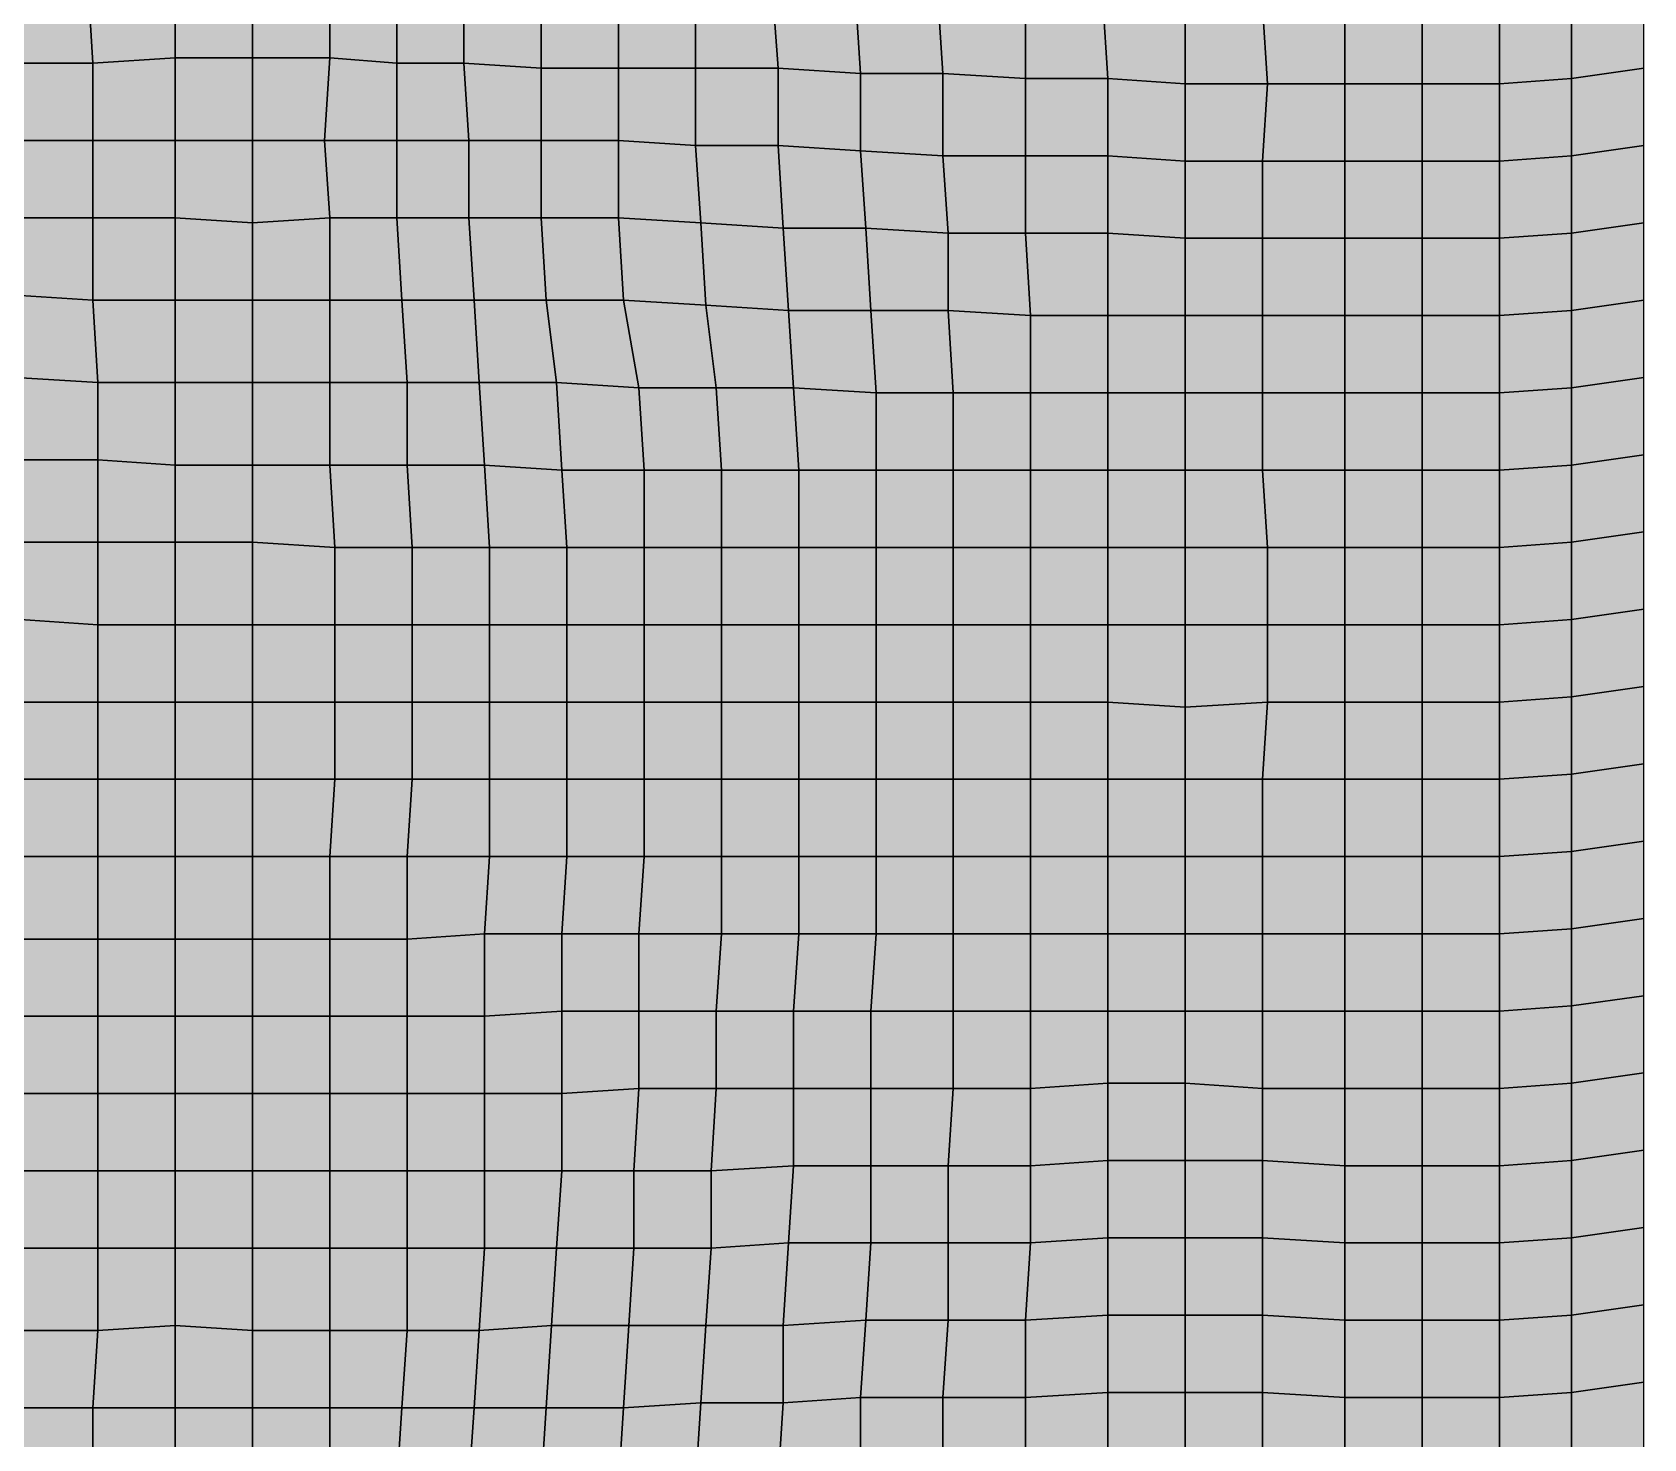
# Model space of a CAD drawing. Header units: metres. Extents: x -7480 to 79269, y -9100 to 45880.
# Drawn here: x 36305 to 42560, y 9900 to 15360 of the extents above; entities that cross this region are included whole.
import ezdxf

# ---------------------------------------------------------------- set-up
doc = ezdxf.new("R2010")
doc.units = ezdxf.units.M
doc.layers.add('COLOR_181', color=181, linetype='Continuous')

msp = doc.modelspace()

# ---------------------------------------------------------------- hatches: boundary and pattern name
at = {"layer": 'COLOR_181'}
for points in [[(36200, 15580), (36220, 15240), (36540, 15240), (36520, 15580)], [(36520, 15580), (36540, 15240), (36860, 15260), (36860, 15600)], [(36860, 15260), (37160, 15260), (37160, 15600), (36860, 15600)], [(37160, 15260), (37460, 15260), (37460, 15580), (37160, 15600)], [(37460, 15260), (37720, 15240), (37720, 15560), (37460, 15580)], [(37720, 15240), (37980, 15240), (37980, 15520), (37720, 15560)], [(37980, 15240), (38280, 15220), (38280, 15520), (37980, 15520)], [(38280, 15220), (38580, 15220), (38580, 15520), (38280, 15520)], [(38580, 15220), (38880, 15220), (38880, 15520), (38580, 15520)], [(38880, 15220), (39200, 15220), (39180, 15500), (38880, 15520)], [(42280, 15180), (42560, 15220), (42560, 15520), (42280, 15480)], [(39180, 15500), (39200, 15220), (39520, 15200), (39500, 15500)], [(39500, 15500), (39520, 15200), (39840, 15200), (39820, 15500)], [(39820, 15500), (39840, 15200), (40160, 15180), (40160, 15480)], [(40160, 15180), (40480, 15180), (40460, 15480), (40160, 15480)], [(40460, 15480), (40480, 15180), (40780, 15160), (40780, 15460)], [(40780, 15160), (41100, 15160), (41080, 15460), (40780, 15460)], [(41080, 15460), (41100, 15160), (41400, 15160), (41400, 15460)], [(41400, 15160), (41700, 15160), (41700, 15460), (41400, 15460)], [(41700, 15160), (42000, 15160), (42000, 15460), (41700, 15460)], [(42000, 15160), (42280, 15180), (42280, 15480), (42000, 15460)], [(36220, 14940), (36540, 14940), (36540, 15240), (36220, 15240)], [(36540, 14940), (36860, 14940), (36860, 15260), (36540, 15240)], [(36860, 14940), (37160, 14940), (37160, 15260), (36860, 15260)], [(37160, 14940), (37440, 14940), (37460, 15260), (37160, 15260)], [(37440, 14940), (37720, 14940), (37720, 15240), (37460, 15260)], [(37720, 14940), (38000, 14940), (37980, 15240), (37720, 15240)], [(37980, 15240), (38000, 14940), (38280, 14940), (38280, 15220)], [(38280, 14940), (38580, 14940), (38580, 15220), (38280, 15220)], [(38580, 14940), (38880, 14920), (38880, 15220), (38580, 15220)], [(38880, 14920), (39200, 14920), (39200, 15220), (38880, 15220)], [(39200, 14920), (39520, 14900), (39520, 15200), (39200, 15220)], [(39520, 14900), (39840, 14880), (39840, 15200), (39520, 15200)], [(39840, 14880), (40160, 14880), (40160, 15180), (39840, 15200)], [(42280, 14880), (42560, 14920), (42560, 15220), (42280, 15180)], [(40160, 14880), (40480, 14880), (40480, 15180), (40160, 15180)], [(40480, 14880), (40780, 14860), (40780, 15160), (40480, 15180)], [(40780, 14860), (41080, 14860), (41100, 15160), (40780, 15160)], [(41080, 14860), (41400, 14860), (41400, 15160), (41100, 15160)], [(41400, 14860), (41700, 14860), (41700, 15160), (41400, 15160)], [(41700, 14860), (42000, 14860), (42000, 15160), (41700, 15160)], [(42000, 14860), (42280, 14880), (42280, 15180), (42000, 15160)], [(36220, 14640), (36540, 14640), (36540, 14940), (36220, 14940)], [(36540, 14640), (36860, 14640), (36860, 14940), (36540, 14940)], [(36860, 14640), (37160, 14620), (37160, 14940), (36860, 14940)], [(37160, 14620), (37460, 14640), (37440, 14940), (37160, 14940)], [(37440, 14940), (37460, 14640), (37720, 14640), (37720, 14940)], [(37720, 14640), (38000, 14640), (38000, 14940), (37720, 14940)], [(38000, 14640), (38280, 14640), (38280, 14940), (38000, 14940)], [(38280, 14640), (38580, 14640), (38580, 14940), (38280, 14940)], [(38580, 14640), (38900, 14620), (38880, 14920), (38580, 14940)], [(38880, 14920), (38900, 14620), (39220, 14600), (39200, 14920)], [(39200, 14920), (39220, 14600), (39540, 14600), (39520, 14900)], [(39520, 14900), (39540, 14600), (39860, 14580), (39840, 14880)], [(42280, 14580), (42560, 14620), (42560, 14920), (42280, 14880)], [(39840, 14880), (39860, 14580), (40160, 14580), (40160, 14880)], [(40160, 14580), (40480, 14580), (40480, 14880), (40160, 14880)], [(40480, 14580), (40780, 14560), (40780, 14860), (40480, 14880)], [(40780, 14560), (41080, 14560), (41080, 14860), (40780, 14860)], [(41080, 14560), (41400, 14560), (41400, 14860), (41080, 14860)], [(41400, 14560), (41700, 14560), (41700, 14860), (41400, 14860)], [(41700, 14560), (42000, 14560), (42000, 14860), (41700, 14860)], [(42000, 14560), (42280, 14580), (42280, 14880), (42000, 14860)], [(36220, 14340), (36540, 14320), (36540, 14640), (36220, 14640)], [(36540, 14320), (36860, 14320), (36860, 14640), (36540, 14640)], [(36860, 14320), (37160, 14320), (37160, 14620), (36860, 14640)], [(37160, 14320), (37460, 14320), (37460, 14640), (37160, 14620)], [(37460, 14320), (37740, 14320), (37720, 14640), (37460, 14640)], [(37720, 14640), (37740, 14320), (38020, 14320), (38000, 14640)], [(38000, 14640), (38020, 14320), (38300, 14320), (38280, 14640)], [(38280, 14640), (38300, 14320), (38600, 14320), (38580, 14640)], [(38580, 14640), (38600, 14320), (38920, 14300), (38900, 14620)], [(38900, 14620), (38920, 14300), (39240, 14280), (39220, 14600)], [(39220, 14600), (39240, 14280), (39560, 14280), (39540, 14600)], [(39540, 14600), (39560, 14280), (39860, 14280), (39860, 14580)], [(39860, 14280), (40180, 14260), (40160, 14580), (39860, 14580)], [(40160, 14580), (40180, 14260), (40480, 14260), (40480, 14580)], [(40480, 14260), (40780, 14260), (40780, 14560), (40480, 14580)], [(42000, 14260), (42280, 14280), (42280, 14580), (42000, 14560)], [(42280, 14280), (42560, 14320), (42560, 14620), (42280, 14580)], [(40780, 14260), (41080, 14260), (41080, 14560), (40780, 14560)], [(41080, 14260), (41400, 14260), (41400, 14560), (41080, 14560)], [(41400, 14260), (41700, 14260), (41700, 14560), (41400, 14560)], [(41700, 14260), (42000, 14260), (42000, 14560), (41700, 14560)], [(36220, 14340), (36240, 14020), (36560, 14000), (36540, 14320)], [(36540, 14320), (36560, 14000), (36860, 14000), (36860, 14320)], [(36860, 14000), (37160, 14000), (37160, 14320), (36860, 14320)], [(37160, 14000), (37460, 14000), (37460, 14320), (37160, 14320)], [(37460, 14000), (37760, 14000), (37740, 14320), (37460, 14320)], [(37740, 14320), (37760, 14000), (38040, 14000), (38020, 14320)], [(38020, 14320), (38040, 14000), (38340, 14000), (38300, 14320)], [(38300, 14320), (38340, 14000), (38660, 13980), (38600, 14320)], [(38600, 14320), (38660, 13980), (38960, 13980), (38920, 14300)], [(38920, 14300), (38960, 13980), (39260, 13980), (39240, 14280)], [(39240, 14280), (39260, 13980), (39580, 13960), (39560, 14280)], [(39560, 14280), (39580, 13960), (39880, 13960), (39860, 14280)], [(39860, 14280), (39880, 13960), (40180, 13960), (40180, 14260)], [(42000, 13960), (42280, 13980), (42280, 14280), (42000, 14260)], [(42280, 13980), (42560, 14020), (42560, 14320), (42280, 14280)], [(40180, 13960), (40480, 13960), (40480, 14260), (40180, 14260)], [(40480, 13960), (40780, 13960), (40780, 14260), (40480, 14260)], [(40780, 13960), (41080, 13960), (41080, 14260), (40780, 14260)], [(41080, 13960), (41400, 13960), (41400, 14260), (41080, 14260)], [(41400, 13960), (41700, 13960), (41700, 14260), (41400, 14260)], [(41700, 13960), (42000, 13960), (42000, 14260), (41700, 14260)], [(36240, 13700), (36560, 13700), (36560, 14000), (36240, 14020)], [(42280, 13680), (42560, 13720), (42560, 14020), (42280, 13980)], [(36560, 13700), (36860, 13680), (36860, 14000), (36560, 14000)], [(36860, 13680), (37160, 13680), (37160, 14000), (36860, 14000)], [(37160, 13680), (37460, 13680), (37460, 14000), (37160, 14000)], [(37460, 13680), (37760, 13680), (37760, 14000), (37460, 14000)], [(37760, 13680), (38060, 13680), (38040, 14000), (37760, 14000)], [(38040, 14000), (38060, 13680), (38360, 13660), (38340, 14000)], [(38340, 14000), (38360, 13660), (38680, 13660), (38660, 13980)], [(38660, 13980), (38680, 13660), (38980, 13660), (38960, 13980)], [(38960, 13980), (38980, 13660), (39280, 13660), (39260, 13980)], [(39260, 13980), (39280, 13660), (39580, 13660), (39580, 13960)], [(39580, 13660), (39880, 13660), (39880, 13960), (39580, 13960)], [(39880, 13660), (40180, 13660), (40180, 13960), (39880, 13960)], [(40180, 13660), (40480, 13660), (40480, 13960), (40180, 13960)], [(40480, 13660), (40780, 13660), (40780, 13960), (40480, 13960)], [(40780, 13660), (41080, 13660), (41080, 13960), (40780, 13960)], [(41080, 13660), (41400, 13660), (41400, 13960), (41080, 13960)], [(41400, 13660), (41700, 13660), (41700, 13960), (41400, 13960)], [(41700, 13660), (42000, 13660), (42000, 13960), (41700, 13960)], [(42000, 13660), (42280, 13680), (42280, 13980), (42000, 13960)], [(36240, 13700), (36260, 13380), (36560, 13380), (36560, 13700)], [(36560, 13380), (36860, 13380), (36860, 13680), (36560, 13700)], [(42280, 13380), (42560, 13420), (42560, 13720), (42280, 13680)], [(36860, 13380), (37160, 13380), (37160, 13680), (36860, 13680)], [(37160, 13380), (37480, 13360), (37460, 13680), (37160, 13680)], [(37460, 13680), (37480, 13360), (37780, 13360), (37760, 13680)], [(37760, 13680), (37780, 13360), (38080, 13360), (38060, 13680)], [(38060, 13680), (38080, 13360), (38380, 13360), (38360, 13660)], [(38360, 13660), (38380, 13360), (38680, 13360), (38680, 13660)], [(38680, 13360), (38980, 13360), (38980, 13660), (38680, 13660)], [(38980, 13360), (39280, 13360), (39280, 13660), (38980, 13660)], [(39280, 13360), (39580, 13360), (39580, 13660), (39280, 13660)], [(39580, 13360), (39880, 13360), (39880, 13660), (39580, 13660)], [(39880, 13360), (40180, 13360), (40180, 13660), (39880, 13660)], [(40180, 13360), (40480, 13360), (40480, 13660), (40180, 13660)], [(40480, 13360), (40780, 13360), (40780, 13660), (40480, 13660)], [(40780, 13360), (41100, 13360), (41080, 13660), (40780, 13660)], [(41080, 13660), (41100, 13360), (41400, 13360), (41400, 13660)], [(41400, 13360), (41700, 13360), (41700, 13660), (41400, 13660)], [(41700, 13360), (42000, 13360), (42000, 13660), (41700, 13660)], [(42000, 13360), (42280, 13380), (42280, 13680), (42000, 13660)], [(42280, 13080), (42560, 13120), (42560, 13420), (42280, 13380)], [(36260, 13080), (36560, 13060), (36560, 13380), (36260, 13380)], [(36560, 13060), (36860, 13060), (36860, 13380), (36560, 13380)], [(36860, 13060), (37160, 13060), (37160, 13380), (36860, 13380)], [(37160, 13060), (37480, 13060), (37480, 13360), (37160, 13380)], [(37480, 13060), (37780, 13060), (37780, 13360), (37480, 13360)], [(37780, 13060), (38080, 13060), (38080, 13360), (37780, 13360)], [(38080, 13060), (38380, 13060), (38380, 13360), (38080, 13360)], [(38380, 13060), (38680, 13060), (38680, 13360), (38380, 13360)], [(38680, 13060), (38980, 13060), (38980, 13360), (38680, 13360)], [(38980, 13060), (39280, 13060), (39280, 13360), (38980, 13360)], [(39280, 13060), (39580, 13060), (39580, 13360), (39280, 13360)], [(39580, 13060), (39880, 13060), (39880, 13360), (39580, 13360)], [(39880, 13060), (40180, 13060), (40180, 13360), (39880, 13360)], [(40180, 13060), (40480, 13060), (40480, 13360), (40180, 13360)], [(40480, 13060), (40780, 13060), (40780, 13360), (40480, 13360)], [(40780, 13060), (41100, 13060), (41100, 13360), (40780, 13360)], [(41100, 13060), (41400, 13060), (41400, 13360), (41100, 13360)], [(41400, 13060), (41700, 13060), (41700, 13360), (41400, 13360)], [(41700, 13060), (42000, 13060), (42000, 13360), (41700, 13360)], [(42000, 13060), (42280, 13080), (42280, 13380), (42000, 13360)], [(36260, 12760), (36560, 12760), (36560, 13060), (36260, 13080)], [(42000, 12760), (42280, 12780), (42280, 13080), (42000, 13060)], [(42280, 12780), (42560, 12820), (42560, 13120), (42280, 13080)], [(36560, 12760), (36860, 12760), (36860, 13060), (36560, 13060)], [(36860, 12760), (37160, 12760), (37160, 13060), (36860, 13060)], [(37160, 12760), (37480, 12760), (37480, 13060), (37160, 13060)], [(37480, 12760), (37780, 12760), (37780, 13060), (37480, 13060)], [(37780, 12760), (38080, 12760), (38080, 13060), (37780, 13060)], [(38080, 12760), (38380, 12760), (38380, 13060), (38080, 13060)], [(38380, 12760), (38680, 12760), (38680, 13060), (38380, 13060)], [(38680, 12760), (38980, 12760), (38980, 13060), (38680, 13060)], [(38980, 12760), (39280, 12760), (39280, 13060), (38980, 13060)], [(39280, 12760), (39580, 12760), (39580, 13060), (39280, 13060)], [(39580, 12760), (39880, 12760), (39880, 13060), (39580, 13060)], [(39880, 12760), (40180, 12760), (40180, 13060), (39880, 13060)], [(40180, 12760), (40480, 12760), (40480, 13060), (40180, 13060)], [(40480, 12760), (40780, 12740), (40780, 13060), (40480, 13060)], [(40780, 12740), (41100, 12760), (41100, 13060), (40780, 13060)], [(41100, 12760), (41400, 12760), (41400, 13060), (41100, 13060)], [(41400, 12760), (41700, 12760), (41700, 13060), (41400, 13060)], [(41700, 12760), (42000, 12760), (42000, 13060), (41700, 13060)], [(42000, 12460), (42280, 12480), (42280, 12780), (42000, 12760)], [(42280, 12480), (42560, 12520), (42560, 12820), (42280, 12780)], [(36260, 12460), (36560, 12460), (36560, 12760), (36260, 12760)], [(36560, 12460), (36860, 12460), (36860, 12760), (36560, 12760)], [(36860, 12460), (37160, 12460), (37160, 12760), (36860, 12760)], [(37160, 12460), (37480, 12460), (37480, 12760), (37160, 12760)], [(37480, 12460), (37780, 12460), (37780, 12760), (37480, 12760)], [(37780, 12460), (38080, 12460), (38080, 12760), (37780, 12760)], [(38080, 12460), (38380, 12460), (38380, 12760), (38080, 12760)], [(38380, 12460), (38680, 12460), (38680, 12760), (38380, 12760)], [(38680, 12460), (38980, 12460), (38980, 12760), (38680, 12760)], [(38980, 12460), (39280, 12460), (39280, 12760), (38980, 12760)], [(39280, 12460), (39580, 12460), (39580, 12760), (39280, 12760)], [(39580, 12460), (39880, 12460), (39880, 12760), (39580, 12760)], [(39880, 12460), (40180, 12460), (40180, 12760), (39880, 12760)], [(40180, 12460), (40480, 12460), (40480, 12760), (40180, 12760)], [(40480, 12460), (40780, 12460), (40780, 12740), (40480, 12760)], [(40780, 12460), (41080, 12460), (41100, 12760), (40780, 12740)], [(41080, 12460), (41400, 12460), (41400, 12760), (41100, 12760)], [(41400, 12460), (41700, 12460), (41700, 12760), (41400, 12760)], [(41700, 12460), (42000, 12460), (42000, 12760), (41700, 12760)], [(42280, 12180), (42560, 12220), (42560, 12520), (42280, 12480)], [(36260, 12160), (36560, 12160), (36560, 12460), (36260, 12460)], [(36560, 12160), (36860, 12160), (36860, 12460), (36560, 12460)], [(36860, 12160), (37160, 12160), (37160, 12460), (36860, 12460)], [(37160, 12160), (37460, 12160), (37480, 12460), (37160, 12460)], [(37460, 12160), (37760, 12160), (37780, 12460), (37480, 12460)], [(37760, 12160), (38080, 12160), (38080, 12460), (37780, 12460)], [(38080, 12160), (38380, 12160), (38380, 12460), (38080, 12460)], [(38380, 12160), (38680, 12160), (38680, 12460), (38380, 12460)], [(38680, 12160), (38980, 12160), (38980, 12460), (38680, 12460)], [(38980, 12160), (39280, 12160), (39280, 12460), (38980, 12460)], [(39280, 12160), (39580, 12160), (39580, 12460), (39280, 12460)], [(39580, 12160), (39880, 12160), (39880, 12460), (39580, 12460)], [(39880, 12160), (40180, 12160), (40180, 12460), (39880, 12460)], [(40180, 12160), (40480, 12160), (40480, 12460), (40180, 12460)], [(40480, 12160), (40780, 12160), (40780, 12460), (40480, 12460)], [(40780, 12160), (41080, 12160), (41080, 12460), (40780, 12460)], [(41080, 12160), (41400, 12160), (41400, 12460), (41080, 12460)], [(41400, 12160), (41700, 12160), (41700, 12460), (41400, 12460)], [(41700, 12160), (42000, 12160), (42000, 12460), (41700, 12460)], [(42000, 12160), (42280, 12180), (42280, 12480), (42000, 12460)], [(42280, 11880), (42560, 11920), (42560, 12220), (42280, 12180)], [(36260, 11840), (36560, 11840), (36560, 12160), (36260, 12160)], [(36560, 11840), (36860, 11840), (36860, 12160), (36560, 12160)], [(36860, 11840), (37160, 11840), (37160, 12160), (36860, 12160)], [(37160, 11840), (37460, 11840), (37460, 12160), (37160, 12160)], [(37460, 11840), (37760, 11840), (37760, 12160), (37460, 12160)], [(37760, 11840), (38060, 11860), (38080, 12160), (37760, 12160)], [(38060, 11860), (38360, 11860), (38380, 12160), (38080, 12160)], [(38360, 11860), (38660, 11860), (38680, 12160), (38380, 12160)], [(38660, 11860), (38980, 11860), (38980, 12160), (38680, 12160)], [(38980, 11860), (39280, 11860), (39280, 12160), (38980, 12160)], [(39280, 11860), (39580, 11860), (39580, 12160), (39280, 12160)], [(39580, 11860), (39880, 11860), (39880, 12160), (39580, 12160)], [(39880, 11860), (40180, 11860), (40180, 12160), (39880, 12160)], [(40180, 11860), (40480, 11860), (40480, 12160), (40180, 12160)], [(40480, 11860), (40780, 11860), (40780, 12160), (40480, 12160)], [(40780, 11860), (41080, 11860), (41080, 12160), (40780, 12160)], [(41080, 11860), (41400, 11860), (41400, 12160), (41080, 12160)], [(41400, 11860), (41700, 11860), (41700, 12160), (41400, 12160)], [(41700, 11860), (42000, 11860), (42000, 12160), (41700, 12160)], [(42000, 11860), (42280, 11880), (42280, 12180), (42000, 12160)], [(42280, 11580), (42560, 11620), (42560, 11920), (42280, 11880)], [(36260, 11540), (36560, 11540), (36560, 11840), (36260, 11840)], [(36560, 11540), (36860, 11540), (36860, 11840), (36560, 11840)], [(36860, 11540), (37160, 11540), (37160, 11840), (36860, 11840)], [(37160, 11540), (37460, 11540), (37460, 11840), (37160, 11840)], [(37460, 11540), (37760, 11540), (37760, 11840), (37460, 11840)], [(37760, 11540), (38060, 11540), (38060, 11860), (37760, 11840)], [(38060, 11540), (38360, 11560), (38360, 11860), (38060, 11860)], [(38360, 11560), (38660, 11560), (38660, 11860), (38360, 11860)], [(38660, 11560), (38960, 11560), (38980, 11860), (38660, 11860)], [(38960, 11560), (39260, 11560), (39280, 11860), (38980, 11860)], [(39260, 11560), (39560, 11560), (39580, 11860), (39280, 11860)], [(39560, 11560), (39880, 11560), (39880, 11860), (39580, 11860)], [(39880, 11560), (40180, 11560), (40180, 11860), (39880, 11860)], [(40180, 11560), (40480, 11560), (40480, 11860), (40180, 11860)], [(40480, 11560), (40780, 11560), (40780, 11860), (40480, 11860)], [(40780, 11560), (41080, 11560), (41080, 11860), (40780, 11860)], [(41080, 11560), (41400, 11560), (41400, 11860), (41080, 11860)], [(41400, 11560), (41700, 11560), (41700, 11860), (41400, 11860)], [(41700, 11560), (42000, 11560), (42000, 11860), (41700, 11860)], [(42000, 11560), (42280, 11580), (42280, 11880), (42000, 11860)], [(42000, 11260), (42280, 11280), (42280, 11580), (42000, 11560)], [(42280, 11280), (42560, 11320), (42560, 11620), (42280, 11580)], [(36260, 11240), (36560, 11240), (36560, 11540), (36260, 11540)], [(36560, 11240), (36860, 11240), (36860, 11540), (36560, 11540)], [(36860, 11240), (37160, 11240), (37160, 11540), (36860, 11540)], [(37160, 11240), (37460, 11240), (37460, 11540), (37160, 11540)], [(37460, 11240), (37760, 11240), (37760, 11540), (37460, 11540)], [(37760, 11240), (38060, 11240), (38060, 11540), (37760, 11540)], [(38060, 11240), (38360, 11240), (38360, 11560), (38060, 11540)], [(38360, 11240), (38660, 11260), (38660, 11560), (38360, 11560)], [(38660, 11260), (38960, 11260), (38960, 11560), (38660, 11560)], [(38960, 11260), (39260, 11260), (39260, 11560), (38960, 11560)], [(39260, 11260), (39560, 11260), (39560, 11560), (39260, 11560)], [(39560, 11260), (39880, 11260), (39880, 11560), (39560, 11560)], [(39880, 11260), (40180, 11260), (40180, 11560), (39880, 11560)], [(40180, 11260), (40480, 11280), (40480, 11560), (40180, 11560)], [(40480, 11280), (40780, 11280), (40780, 11560), (40480, 11560)], [(40780, 11280), (41080, 11260), (41080, 11560), (40780, 11560)], [(41080, 11260), (41400, 11260), (41400, 11560), (41080, 11560)], [(41400, 11260), (41700, 11260), (41700, 11560), (41400, 11560)], [(41700, 11260), (42000, 11260), (42000, 11560), (41700, 11560)], [(38360, 10940), (38640, 10940), (38660, 11260), (38360, 11240)], [(38640, 10940), (38940, 10940), (38960, 11260), (38660, 11260)], [(38940, 10940), (39260, 10960), (39260, 11260), (38960, 11260)], [(39260, 10960), (39560, 10960), (39560, 11260), (39260, 11260)], [(39560, 10960), (39860, 10960), (39880, 11260), (39560, 11260)], [(39860, 10960), (40180, 10960), (40180, 11260), (39880, 11260)], [(40180, 10960), (40480, 10980), (40480, 11280), (40180, 11260)], [(40480, 10980), (40780, 10980), (40780, 11280), (40480, 11280)], [(40780, 10980), (41080, 10980), (41080, 11260), (40780, 11280)], [(41080, 10980), (41400, 10960), (41400, 11260), (41080, 11260)], [(41400, 10960), (41700, 10960), (41700, 11260), (41400, 11260)], [(41700, 10960), (42000, 10960), (42000, 11260), (41700, 11260)], [(42000, 10960), (42280, 10980), (42280, 11280), (42000, 11260)], [(42280, 10980), (42560, 11020), (42560, 11320), (42280, 11280)], [(36260, 10940), (36560, 10940), (36560, 11240), (36260, 11240)], [(36560, 10940), (36860, 10940), (36860, 11240), (36560, 11240)], [(36860, 10940), (37160, 10940), (37160, 11240), (36860, 11240)], [(37160, 10940), (37460, 10940), (37460, 11240), (37160, 11240)], [(37460, 10940), (37760, 10940), (37760, 11240), (37460, 11240)], [(37760, 10940), (38060, 10940), (38060, 11240), (37760, 11240)], [(38060, 10940), (38360, 10940), (38360, 11240), (38060, 11240)], [(42280, 10680), (42560, 10720), (42560, 11020), (42280, 10980)], [(38940, 10640), (39240, 10660), (39260, 10960), (38940, 10940)], [(39240, 10660), (39560, 10660), (39560, 10960), (39260, 10960)], [(39560, 10660), (39860, 10660), (39860, 10960), (39560, 10960)], [(39860, 10660), (40180, 10660), (40180, 10960), (39860, 10960)], [(40180, 10660), (40480, 10680), (40480, 10980), (40180, 10960)], [(40480, 10680), (40780, 10680), (40780, 10980), (40480, 10980)], [(40780, 10680), (41080, 10680), (41080, 10980), (40780, 10980)], [(41080, 10680), (41400, 10660), (41400, 10960), (41080, 10980)], [(41400, 10660), (41700, 10660), (41700, 10960), (41400, 10960)], [(41700, 10660), (42000, 10660), (42000, 10960), (41700, 10960)], [(42000, 10660), (42280, 10680), (42280, 10980), (42000, 10960)], [(36260, 10640), (36560, 10640), (36560, 10940), (36260, 10940)], [(36560, 10640), (36860, 10640), (36860, 10940), (36560, 10940)], [(36860, 10640), (37160, 10640), (37160, 10940), (36860, 10940)], [(37160, 10640), (37460, 10640), (37460, 10940), (37160, 10940)], [(37460, 10640), (37760, 10640), (37760, 10940), (37460, 10940)], [(37760, 10640), (38060, 10640), (38060, 10940), (37760, 10940)], [(38060, 10640), (38340, 10640), (38360, 10940), (38060, 10940)], [(38340, 10640), (38640, 10640), (38640, 10940), (38360, 10940)], [(38640, 10640), (38940, 10640), (38940, 10940), (38640, 10940)], [(42280, 10380), (42560, 10420), (42560, 10720), (42280, 10680)], [(36240, 10320), (36560, 10320), (36560, 10640), (36260, 10640)], [(36560, 10320), (36860, 10340), (36860, 10640), (36560, 10640)], [(36860, 10340), (37160, 10320), (37160, 10640), (36860, 10640)], [(37160, 10320), (37460, 10320), (37460, 10640), (37160, 10640)], [(37460, 10320), (37760, 10320), (37760, 10640), (37460, 10640)], [(37760, 10320), (38040, 10320), (38060, 10640), (37760, 10640)], [(38040, 10320), (38320, 10340), (38340, 10640), (38060, 10640)], [(38320, 10340), (38620, 10340), (38640, 10640), (38340, 10640)], [(38620, 10340), (38920, 10340), (38940, 10640), (38640, 10640)], [(38920, 10340), (39220, 10340), (39240, 10660), (38940, 10640)], [(39220, 10340), (39540, 10360), (39560, 10660), (39240, 10660)], [(39540, 10360), (39860, 10360), (39860, 10660), (39560, 10660)], [(39860, 10360), (40160, 10360), (40180, 10660), (39860, 10660)], [(40160, 10360), (40480, 10380), (40480, 10680), (40180, 10660)], [(40480, 10380), (40780, 10380), (40780, 10680), (40480, 10680)], [(40780, 10380), (41080, 10380), (41080, 10680), (40780, 10680)], [(41080, 10380), (41400, 10360), (41400, 10660), (41080, 10680)], [(41400, 10360), (41700, 10360), (41700, 10660), (41400, 10660)], [(41700, 10360), (42000, 10360), (42000, 10660), (41700, 10660)], [(42000, 10360), (42280, 10380), (42280, 10680), (42000, 10660)], [(42280, 10080), (42560, 10120), (42560, 10420), (42280, 10380)], [(36540, 10020), (36860, 10020), (36860, 10340), (36560, 10320)], [(36860, 10020), (37160, 10020), (37160, 10320), (36860, 10340)], [(38020, 10020), (38300, 10020), (38320, 10340), (38040, 10320)], [(38300, 10020), (38600, 10020), (38620, 10340), (38320, 10340)], [(38600, 10020), (38900, 10040), (38920, 10340), (38620, 10340)], [(38900, 10040), (39220, 10040), (39220, 10340), (38920, 10340)], [(39220, 10040), (39520, 10060), (39540, 10360), (39220, 10340)], [(39520, 10060), (39840, 10060), (39860, 10360), (39540, 10360)], [(39840, 10060), (40160, 10060), (40160, 10360), (39860, 10360)], [(40160, 10060), (40480, 10080), (40480, 10380), (40160, 10360)], [(40480, 10080), (40780, 10080), (40780, 10380), (40480, 10380)], [(40780, 10080), (41080, 10080), (41080, 10380), (40780, 10380)], [(41080, 10080), (41400, 10060), (41400, 10360), (41080, 10380)], [(41400, 10060), (41700, 10060), (41700, 10360), (41400, 10360)], [(41700, 10060), (42000, 10060), (42000, 10360), (41700, 10360)], [(42000, 10060), (42280, 10080), (42280, 10380), (42000, 10360)], [(36220, 10020), (36540, 10020), (36560, 10320), (36240, 10320)], [(37160, 10020), (37460, 10020), (37460, 10320), (37160, 10320)], [(37460, 10020), (37740, 10020), (37760, 10320), (37460, 10320)], [(37740, 10020), (38020, 10020), (38040, 10320), (37760, 10320)], [(40160, 9760), (40480, 9780), (40480, 10080), (40160, 10060)], [(40480, 9780), (40780, 9780), (40780, 10080), (40480, 10080)], [(40780, 9780), (41080, 9780), (41080, 10080), (40780, 10080)], [(41080, 9780), (41400, 9760), (41400, 10060), (41080, 10080)], [(42000, 9760), (42280, 9780), (42280, 10080), (42000, 10060)], [(42280, 9780), (42560, 9820), (42560, 10120), (42280, 10080)], [(36220, 9720), (36540, 9720), (36540, 10020), (36220, 10020)], [(36540, 9720), (36860, 9720), (36860, 10020), (36540, 10020)], [(36860, 9720), (37160, 9720), (37160, 10020), (36860, 10020)], [(37160, 9720), (37460, 9720), (37460, 10020), (37160, 10020)], [(37460, 9720), (37720, 9720), (37740, 10020), (37460, 10020)], [(37720, 9720), (38000, 9720), (38020, 10020), (37740, 10020)], [(38000, 9720), (38280, 9720), (38300, 10020), (38020, 10020)], [(38280, 9720), (38580, 9720), (38600, 10020), (38300, 10020)], [(38580, 9720), (38880, 9720), (38900, 10040), (38600, 10020)], [(38880, 9720), (39200, 9740), (39220, 10040), (38900, 10040)], [(39200, 9740), (39520, 9740), (39520, 10060), (39220, 10040)], [(39520, 9740), (39840, 9760), (39840, 10060), (39520, 10060)], [(39840, 9760), (40160, 9760), (40160, 10060), (39840, 10060)], [(41400, 9760), (41700, 9760), (41700, 10060), (41400, 10060)], [(41700, 9760), (42000, 9760), (42000, 10060), (41700, 10060)]]:
    msp.add_hatch(color=256, dxfattribs=at).paths.add_polyline_path(points)

# ---------------------------------------------------------------- linework, layer by layer
for points in [[(36200, 15580), (36220, 15240), (36540, 15240), (36520, 15580)], [(36520, 15580), (36540, 15240), (36860, 15260), (36860, 15600)], [(36860, 15260), (37160, 15260), (37160, 15600), (36860, 15600)], [(37160, 15260), (37460, 15260), (37460, 15580), (37160, 15600)], [(37460, 15260), (37720, 15240), (37720, 15560), (37460, 15580)], [(37720, 15240), (37980, 15240), (37980, 15520), (37720, 15560)], [(37980, 15240), (38280, 15220), (38280, 15520), (37980, 15520)], [(38280, 15220), (38580, 15220), (38580, 15520), (38280, 15520)], [(38580, 15220), (38880, 15220), (38880, 15520), (38580, 15520)], [(38880, 15220), (39200, 15220), (39180, 15500), (38880, 15520)], [(42280, 15180), (42560, 15220), (42560, 15520), (42280, 15480)], [(39180, 15500), (39200, 15220), (39520, 15200), (39500, 15500)], [(39500, 15500), (39520, 15200), (39840, 15200), (39820, 15500)], [(39820, 15500), (39840, 15200), (40160, 15180), (40160, 15480)], [(40160, 15180), (40480, 15180), (40460, 15480), (40160, 15480)], [(40460, 15480), (40480, 15180), (40780, 15160), (40780, 15460)], [(40780, 15160), (41100, 15160), (41080, 15460), (40780, 15460)], [(41080, 15460), (41100, 15160), (41400, 15160), (41400, 15460)], [(41400, 15160), (41700, 15160), (41700, 15460), (41400, 15460)], [(41700, 15160), (42000, 15160), (42000, 15460), (41700, 15460)], [(42000, 15160), (42280, 15180), (42280, 15480), (42000, 15460)], [(36220, 14940), (36540, 14940), (36540, 15240), (36220, 15240)], [(36540, 14940), (36860, 14940), (36860, 15260), (36540, 15240)], [(36860, 14940), (37160, 14940), (37160, 15260), (36860, 15260)], [(37160, 14940), (37440, 14940), (37460, 15260), (37160, 15260)], [(37440, 14940), (37720, 14940), (37720, 15240), (37460, 15260)], [(37720, 14940), (38000, 14940), (37980, 15240), (37720, 15240)], [(37980, 15240), (38000, 14940), (38280, 14940), (38280, 15220)], [(38280, 14940), (38580, 14940), (38580, 15220), (38280, 15220)], [(38580, 14940), (38880, 14920), (38880, 15220), (38580, 15220)], [(38880, 14920), (39200, 14920), (39200, 15220), (38880, 15220)], [(39200, 14920), (39520, 14900), (39520, 15200), (39200, 15220)], [(39520, 14900), (39840, 14880), (39840, 15200), (39520, 15200)], [(39840, 14880), (40160, 14880), (40160, 15180), (39840, 15200)], [(42280, 14880), (42560, 14920), (42560, 15220), (42280, 15180)], [(40160, 14880), (40480, 14880), (40480, 15180), (40160, 15180)], [(40480, 14880), (40780, 14860), (40780, 15160), (40480, 15180)], [(40780, 14860), (41080, 14860), (41100, 15160), (40780, 15160)], [(41080, 14860), (41400, 14860), (41400, 15160), (41100, 15160)], [(41400, 14860), (41700, 14860), (41700, 15160), (41400, 15160)], [(41700, 14860), (42000, 14860), (42000, 15160), (41700, 15160)], [(42000, 14860), (42280, 14880), (42280, 15180), (42000, 15160)], [(36220, 14640), (36540, 14640), (36540, 14940), (36220, 14940)], [(36540, 14640), (36860, 14640), (36860, 14940), (36540, 14940)], [(36860, 14640), (37160, 14620), (37160, 14940), (36860, 14940)], [(37160, 14620), (37460, 14640), (37440, 14940), (37160, 14940)], [(37440, 14940), (37460, 14640), (37720, 14640), (37720, 14940)], [(37720, 14640), (38000, 14640), (38000, 14940), (37720, 14940)], [(38000, 14640), (38280, 14640), (38280, 14940), (38000, 14940)], [(38280, 14640), (38580, 14640), (38580, 14940), (38280, 14940)], [(38580, 14640), (38900, 14620), (38880, 14920), (38580, 14940)], [(38880, 14920), (38900, 14620), (39220, 14600), (39200, 14920)], [(39200, 14920), (39220, 14600), (39540, 14600), (39520, 14900)], [(39520, 14900), (39540, 14600), (39860, 14580), (39840, 14880)], [(42280, 14580), (42560, 14620), (42560, 14920), (42280, 14880)], [(39840, 14880), (39860, 14580), (40160, 14580), (40160, 14880)], [(40160, 14580), (40480, 14580), (40480, 14880), (40160, 14880)], [(40480, 14580), (40780, 14560), (40780, 14860), (40480, 14880)], [(40780, 14560), (41080, 14560), (41080, 14860), (40780, 14860)], [(41080, 14560), (41400, 14560), (41400, 14860), (41080, 14860)], [(41400, 14560), (41700, 14560), (41700, 14860), (41400, 14860)], [(41700, 14560), (42000, 14560), (42000, 14860), (41700, 14860)], [(42000, 14560), (42280, 14580), (42280, 14880), (42000, 14860)], [(36220, 14340), (36540, 14320), (36540, 14640), (36220, 14640)], [(36540, 14320), (36860, 14320), (36860, 14640), (36540, 14640)], [(36860, 14320), (37160, 14320), (37160, 14620), (36860, 14640)], [(37160, 14320), (37460, 14320), (37460, 14640), (37160, 14620)], [(37460, 14320), (37740, 14320), (37720, 14640), (37460, 14640)], [(37720, 14640), (37740, 14320), (38020, 14320), (38000, 14640)], [(38000, 14640), (38020, 14320), (38300, 14320), (38280, 14640)], [(38280, 14640), (38300, 14320), (38600, 14320), (38580, 14640)], [(38580, 14640), (38600, 14320), (38920, 14300), (38900, 14620)], [(38900, 14620), (38920, 14300), (39240, 14280), (39220, 14600)], [(39220, 14600), (39240, 14280), (39560, 14280), (39540, 14600)], [(39540, 14600), (39560, 14280), (39860, 14280), (39860, 14580)], [(39860, 14280), (40180, 14260), (40160, 14580), (39860, 14580)], [(40160, 14580), (40180, 14260), (40480, 14260), (40480, 14580)], [(40480, 14260), (40780, 14260), (40780, 14560), (40480, 14580)], [(42000, 14260), (42280, 14280), (42280, 14580), (42000, 14560)], [(42280, 14280), (42560, 14320), (42560, 14620), (42280, 14580)], [(40780, 14260), (41080, 14260), (41080, 14560), (40780, 14560)], [(41080, 14260), (41400, 14260), (41400, 14560), (41080, 14560)], [(41400, 14260), (41700, 14260), (41700, 14560), (41400, 14560)], [(41700, 14260), (42000, 14260), (42000, 14560), (41700, 14560)], [(36220, 14340), (36240, 14020), (36560, 14000), (36540, 14320)], [(36540, 14320), (36560, 14000), (36860, 14000), (36860, 14320)], [(36860, 14000), (37160, 14000), (37160, 14320), (36860, 14320)], [(37160, 14000), (37460, 14000), (37460, 14320), (37160, 14320)], [(37460, 14000), (37760, 14000), (37740, 14320), (37460, 14320)], [(37740, 14320), (37760, 14000), (38040, 14000), (38020, 14320)], [(38020, 14320), (38040, 14000), (38340, 14000), (38300, 14320)], [(38300, 14320), (38340, 14000), (38660, 13980), (38600, 14320)], [(38600, 14320), (38660, 13980), (38960, 13980), (38920, 14300)], [(38920, 14300), (38960, 13980), (39260, 13980), (39240, 14280)], [(39240, 14280), (39260, 13980), (39580, 13960), (39560, 14280)], [(39560, 14280), (39580, 13960), (39880, 13960), (39860, 14280)], [(39860, 14280), (39880, 13960), (40180, 13960), (40180, 14260)], [(42000, 13960), (42280, 13980), (42280, 14280), (42000, 14260)], [(42280, 13980), (42560, 14020), (42560, 14320), (42280, 14280)], [(40180, 13960), (40480, 13960), (40480, 14260), (40180, 14260)], [(40480, 13960), (40780, 13960), (40780, 14260), (40480, 14260)], [(40780, 13960), (41080, 13960), (41080, 14260), (40780, 14260)], [(41080, 13960), (41400, 13960), (41400, 14260), (41080, 14260)], [(41400, 13960), (41700, 13960), (41700, 14260), (41400, 14260)], [(41700, 13960), (42000, 13960), (42000, 14260), (41700, 14260)], [(36240, 13700), (36560, 13700), (36560, 14000), (36240, 14020)], [(42280, 13680), (42560, 13720), (42560, 14020), (42280, 13980)], [(36560, 13700), (36860, 13680), (36860, 14000), (36560, 14000)], [(36860, 13680), (37160, 13680), (37160, 14000), (36860, 14000)], [(37160, 13680), (37460, 13680), (37460, 14000), (37160, 14000)], [(37460, 13680), (37760, 13680), (37760, 14000), (37460, 14000)], [(37760, 13680), (38060, 13680), (38040, 14000), (37760, 14000)], [(38040, 14000), (38060, 13680), (38360, 13660), (38340, 14000)], [(38340, 14000), (38360, 13660), (38680, 13660), (38660, 13980)], [(38660, 13980), (38680, 13660), (38980, 13660), (38960, 13980)], [(38960, 13980), (38980, 13660), (39280, 13660), (39260, 13980)], [(39260, 13980), (39280, 13660), (39580, 13660), (39580, 13960)], [(39580, 13660), (39880, 13660), (39880, 13960), (39580, 13960)], [(39880, 13660), (40180, 13660), (40180, 13960), (39880, 13960)], [(40180, 13660), (40480, 13660), (40480, 13960), (40180, 13960)], [(40480, 13660), (40780, 13660), (40780, 13960), (40480, 13960)], [(40780, 13660), (41080, 13660), (41080, 13960), (40780, 13960)], [(41080, 13660), (41400, 13660), (41400, 13960), (41080, 13960)], [(41400, 13660), (41700, 13660), (41700, 13960), (41400, 13960)], [(41700, 13660), (42000, 13660), (42000, 13960), (41700, 13960)], [(42000, 13660), (42280, 13680), (42280, 13980), (42000, 13960)], [(36240, 13700), (36260, 13380), (36560, 13380), (36560, 13700)], [(36560, 13380), (36860, 13380), (36860, 13680), (36560, 13700)], [(42280, 13380), (42560, 13420), (42560, 13720), (42280, 13680)], [(36860, 13380), (37160, 13380), (37160, 13680), (36860, 13680)], [(37160, 13380), (37480, 13360), (37460, 13680), (37160, 13680)], [(37460, 13680), (37480, 13360), (37780, 13360), (37760, 13680)], [(37760, 13680), (37780, 13360), (38080, 13360), (38060, 13680)], [(38060, 13680), (38080, 13360), (38380, 13360), (38360, 13660)], [(38360, 13660), (38380, 13360), (38680, 13360), (38680, 13660)], [(38680, 13360), (38980, 13360), (38980, 13660), (38680, 13660)], [(38980, 13360), (39280, 13360), (39280, 13660), (38980, 13660)], [(39280, 13360), (39580, 13360), (39580, 13660), (39280, 13660)], [(39580, 13360), (39880, 13360), (39880, 13660), (39580, 13660)], [(39880, 13360), (40180, 13360), (40180, 13660), (39880, 13660)], [(40180, 13360), (40480, 13360), (40480, 13660), (40180, 13660)], [(40480, 13360), (40780, 13360), (40780, 13660), (40480, 13660)], [(40780, 13360), (41100, 13360), (41080, 13660), (40780, 13660)], [(41080, 13660), (41100, 13360), (41400, 13360), (41400, 13660)], [(41400, 13360), (41700, 13360), (41700, 13660), (41400, 13660)], [(41700, 13360), (42000, 13360), (42000, 13660), (41700, 13660)], [(42000, 13360), (42280, 13380), (42280, 13680), (42000, 13660)], [(42280, 13080), (42560, 13120), (42560, 13420), (42280, 13380)], [(36260, 13080), (36560, 13060), (36560, 13380), (36260, 13380)], [(36560, 13060), (36860, 13060), (36860, 13380), (36560, 13380)], [(36860, 13060), (37160, 13060), (37160, 13380), (36860, 13380)], [(37160, 13060), (37480, 13060), (37480, 13360), (37160, 13380)], [(37480, 13060), (37780, 13060), (37780, 13360), (37480, 13360)], [(37780, 13060), (38080, 13060), (38080, 13360), (37780, 13360)], [(38080, 13060), (38380, 13060), (38380, 13360), (38080, 13360)], [(38380, 13060), (38680, 13060), (38680, 13360), (38380, 13360)], [(38680, 13060), (38980, 13060), (38980, 13360), (38680, 13360)], [(38980, 13060), (39280, 13060), (39280, 13360), (38980, 13360)], [(39280, 13060), (39580, 13060), (39580, 13360), (39280, 13360)], [(39580, 13060), (39880, 13060), (39880, 13360), (39580, 13360)], [(39880, 13060), (40180, 13060), (40180, 13360), (39880, 13360)], [(40180, 13060), (40480, 13060), (40480, 13360), (40180, 13360)], [(40480, 13060), (40780, 13060), (40780, 13360), (40480, 13360)], [(40780, 13060), (41100, 13060), (41100, 13360), (40780, 13360)], [(41100, 13060), (41400, 13060), (41400, 13360), (41100, 13360)], [(41400, 13060), (41700, 13060), (41700, 13360), (41400, 13360)], [(41700, 13060), (42000, 13060), (42000, 13360), (41700, 13360)], [(42000, 13060), (42280, 13080), (42280, 13380), (42000, 13360)], [(36260, 12760), (36560, 12760), (36560, 13060), (36260, 13080)], [(42000, 12760), (42280, 12780), (42280, 13080), (42000, 13060)], [(42280, 12780), (42560, 12820), (42560, 13120), (42280, 13080)], [(36560, 12760), (36860, 12760), (36860, 13060), (36560, 13060)], [(36860, 12760), (37160, 12760), (37160, 13060), (36860, 13060)], [(37160, 12760), (37480, 12760), (37480, 13060), (37160, 13060)], [(37480, 12760), (37780, 12760), (37780, 13060), (37480, 13060)], [(37780, 12760), (38080, 12760), (38080, 13060), (37780, 13060)], [(38080, 12760), (38380, 12760), (38380, 13060), (38080, 13060)], [(38380, 12760), (38680, 12760), (38680, 13060), (38380, 13060)], [(38680, 12760), (38980, 12760), (38980, 13060), (38680, 13060)], [(38980, 12760), (39280, 12760), (39280, 13060), (38980, 13060)], [(39280, 12760), (39580, 12760), (39580, 13060), (39280, 13060)], [(39580, 12760), (39880, 12760), (39880, 13060), (39580, 13060)], [(39880, 12760), (40180, 12760), (40180, 13060), (39880, 13060)], [(40180, 12760), (40480, 12760), (40480, 13060), (40180, 13060)], [(40480, 12760), (40780, 12740), (40780, 13060), (40480, 13060)], [(40780, 12740), (41100, 12760), (41100, 13060), (40780, 13060)], [(41100, 12760), (41400, 12760), (41400, 13060), (41100, 13060)], [(41400, 12760), (41700, 12760), (41700, 13060), (41400, 13060)], [(41700, 12760), (42000, 12760), (42000, 13060), (41700, 13060)], [(42000, 12460), (42280, 12480), (42280, 12780), (42000, 12760)], [(42280, 12480), (42560, 12520), (42560, 12820), (42280, 12780)], [(36260, 12460), (36560, 12460), (36560, 12760), (36260, 12760)], [(36560, 12460), (36860, 12460), (36860, 12760), (36560, 12760)], [(36860, 12460), (37160, 12460), (37160, 12760), (36860, 12760)], [(37160, 12460), (37480, 12460), (37480, 12760), (37160, 12760)], [(37480, 12460), (37780, 12460), (37780, 12760), (37480, 12760)], [(37780, 12460), (38080, 12460), (38080, 12760), (37780, 12760)], [(38080, 12460), (38380, 12460), (38380, 12760), (38080, 12760)], [(38380, 12460), (38680, 12460), (38680, 12760), (38380, 12760)], [(38680, 12460), (38980, 12460), (38980, 12760), (38680, 12760)], [(38980, 12460), (39280, 12460), (39280, 12760), (38980, 12760)], [(39280, 12460), (39580, 12460), (39580, 12760), (39280, 12760)], [(39580, 12460), (39880, 12460), (39880, 12760), (39580, 12760)], [(39880, 12460), (40180, 12460), (40180, 12760), (39880, 12760)], [(40180, 12460), (40480, 12460), (40480, 12760), (40180, 12760)], [(40480, 12460), (40780, 12460), (40780, 12740), (40480, 12760)], [(40780, 12460), (41080, 12460), (41100, 12760), (40780, 12740)], [(41080, 12460), (41400, 12460), (41400, 12760), (41100, 12760)], [(41400, 12460), (41700, 12460), (41700, 12760), (41400, 12760)], [(41700, 12460), (42000, 12460), (42000, 12760), (41700, 12760)], [(42280, 12180), (42560, 12220), (42560, 12520), (42280, 12480)], [(36260, 12160), (36560, 12160), (36560, 12460), (36260, 12460)], [(36560, 12160), (36860, 12160), (36860, 12460), (36560, 12460)], [(36860, 12160), (37160, 12160), (37160, 12460), (36860, 12460)], [(37160, 12160), (37460, 12160), (37480, 12460), (37160, 12460)], [(37460, 12160), (37760, 12160), (37780, 12460), (37480, 12460)], [(37760, 12160), (38080, 12160), (38080, 12460), (37780, 12460)], [(38080, 12160), (38380, 12160), (38380, 12460), (38080, 12460)], [(38380, 12160), (38680, 12160), (38680, 12460), (38380, 12460)], [(38680, 12160), (38980, 12160), (38980, 12460), (38680, 12460)], [(38980, 12160), (39280, 12160), (39280, 12460), (38980, 12460)], [(39280, 12160), (39580, 12160), (39580, 12460), (39280, 12460)], [(39580, 12160), (39880, 12160), (39880, 12460), (39580, 12460)], [(39880, 12160), (40180, 12160), (40180, 12460), (39880, 12460)], [(40180, 12160), (40480, 12160), (40480, 12460), (40180, 12460)], [(40480, 12160), (40780, 12160), (40780, 12460), (40480, 12460)], [(40780, 12160), (41080, 12160), (41080, 12460), (40780, 12460)], [(41080, 12160), (41400, 12160), (41400, 12460), (41080, 12460)], [(41400, 12160), (41700, 12160), (41700, 12460), (41400, 12460)], [(41700, 12160), (42000, 12160), (42000, 12460), (41700, 12460)], [(42000, 12160), (42280, 12180), (42280, 12480), (42000, 12460)], [(42280, 11880), (42560, 11920), (42560, 12220), (42280, 12180)], [(36260, 11840), (36560, 11840), (36560, 12160), (36260, 12160)], [(36560, 11840), (36860, 11840), (36860, 12160), (36560, 12160)], [(36860, 11840), (37160, 11840), (37160, 12160), (36860, 12160)], [(37160, 11840), (37460, 11840), (37460, 12160), (37160, 12160)], [(37460, 11840), (37760, 11840), (37760, 12160), (37460, 12160)], [(37760, 11840), (38060, 11860), (38080, 12160), (37760, 12160)], [(38060, 11860), (38360, 11860), (38380, 12160), (38080, 12160)], [(38360, 11860), (38660, 11860), (38680, 12160), (38380, 12160)], [(38660, 11860), (38980, 11860), (38980, 12160), (38680, 12160)], [(38980, 11860), (39280, 11860), (39280, 12160), (38980, 12160)], [(39280, 11860), (39580, 11860), (39580, 12160), (39280, 12160)], [(39580, 11860), (39880, 11860), (39880, 12160), (39580, 12160)], [(39880, 11860), (40180, 11860), (40180, 12160), (39880, 12160)], [(40180, 11860), (40480, 11860), (40480, 12160), (40180, 12160)], [(40480, 11860), (40780, 11860), (40780, 12160), (40480, 12160)], [(40780, 11860), (41080, 11860), (41080, 12160), (40780, 12160)], [(41080, 11860), (41400, 11860), (41400, 12160), (41080, 12160)], [(41400, 11860), (41700, 11860), (41700, 12160), (41400, 12160)], [(41700, 11860), (42000, 11860), (42000, 12160), (41700, 12160)], [(42000, 11860), (42280, 11880), (42280, 12180), (42000, 12160)], [(42280, 11580), (42560, 11620), (42560, 11920), (42280, 11880)], [(36260, 11540), (36560, 11540), (36560, 11840), (36260, 11840)], [(36560, 11540), (36860, 11540), (36860, 11840), (36560, 11840)], [(36860, 11540), (37160, 11540), (37160, 11840), (36860, 11840)], [(37160, 11540), (37460, 11540), (37460, 11840), (37160, 11840)], [(37460, 11540), (37760, 11540), (37760, 11840), (37460, 11840)], [(37760, 11540), (38060, 11540), (38060, 11860), (37760, 11840)], [(38060, 11540), (38360, 11560), (38360, 11860), (38060, 11860)], [(38360, 11560), (38660, 11560), (38660, 11860), (38360, 11860)], [(38660, 11560), (38960, 11560), (38980, 11860), (38660, 11860)], [(38960, 11560), (39260, 11560), (39280, 11860), (38980, 11860)], [(39260, 11560), (39560, 11560), (39580, 11860), (39280, 11860)], [(39560, 11560), (39880, 11560), (39880, 11860), (39580, 11860)], [(39880, 11560), (40180, 11560), (40180, 11860), (39880, 11860)], [(40180, 11560), (40480, 11560), (40480, 11860), (40180, 11860)], [(40480, 11560), (40780, 11560), (40780, 11860), (40480, 11860)], [(40780, 11560), (41080, 11560), (41080, 11860), (40780, 11860)], [(41080, 11560), (41400, 11560), (41400, 11860), (41080, 11860)], [(41400, 11560), (41700, 11560), (41700, 11860), (41400, 11860)], [(41700, 11560), (42000, 11560), (42000, 11860), (41700, 11860)], [(42000, 11560), (42280, 11580), (42280, 11880), (42000, 11860)], [(42000, 11260), (42280, 11280), (42280, 11580), (42000, 11560)], [(42280, 11280), (42560, 11320), (42560, 11620), (42280, 11580)], [(36260, 11240), (36560, 11240), (36560, 11540), (36260, 11540)], [(36560, 11240), (36860, 11240), (36860, 11540), (36560, 11540)], [(36860, 11240), (37160, 11240), (37160, 11540), (36860, 11540)], [(37160, 11240), (37460, 11240), (37460, 11540), (37160, 11540)], [(37460, 11240), (37760, 11240), (37760, 11540), (37460, 11540)], [(37760, 11240), (38060, 11240), (38060, 11540), (37760, 11540)], [(38060, 11240), (38360, 11240), (38360, 11560), (38060, 11540)], [(38360, 11240), (38660, 11260), (38660, 11560), (38360, 11560)], [(38660, 11260), (38960, 11260), (38960, 11560), (38660, 11560)], [(38960, 11260), (39260, 11260), (39260, 11560), (38960, 11560)], [(39260, 11260), (39560, 11260), (39560, 11560), (39260, 11560)], [(39560, 11260), (39880, 11260), (39880, 11560), (39560, 11560)], [(39880, 11260), (40180, 11260), (40180, 11560), (39880, 11560)], [(40180, 11260), (40480, 11280), (40480, 11560), (40180, 11560)], [(40480, 11280), (40780, 11280), (40780, 11560), (40480, 11560)], [(40780, 11280), (41080, 11260), (41080, 11560), (40780, 11560)], [(41080, 11260), (41400, 11260), (41400, 11560), (41080, 11560)], [(41400, 11260), (41700, 11260), (41700, 11560), (41400, 11560)], [(41700, 11260), (42000, 11260), (42000, 11560), (41700, 11560)], [(38360, 10940), (38640, 10940), (38660, 11260), (38360, 11240)], [(38640, 10940), (38940, 10940), (38960, 11260), (38660, 11260)], [(38940, 10940), (39260, 10960), (39260, 11260), (38960, 11260)], [(39260, 10960), (39560, 10960), (39560, 11260), (39260, 11260)], [(39560, 10960), (39860, 10960), (39880, 11260), (39560, 11260)], [(39860, 10960), (40180, 10960), (40180, 11260), (39880, 11260)], [(40180, 10960), (40480, 10980), (40480, 11280), (40180, 11260)], [(40480, 10980), (40780, 10980), (40780, 11280), (40480, 11280)], [(40780, 10980), (41080, 10980), (41080, 11260), (40780, 11280)], [(41080, 10980), (41400, 10960), (41400, 11260), (41080, 11260)], [(41400, 10960), (41700, 10960), (41700, 11260), (41400, 11260)], [(41700, 10960), (42000, 10960), (42000, 11260), (41700, 11260)], [(42000, 10960), (42280, 10980), (42280, 11280), (42000, 11260)], [(42280, 10980), (42560, 11020), (42560, 11320), (42280, 11280)], [(36260, 10940), (36560, 10940), (36560, 11240), (36260, 11240)], [(36560, 10940), (36860, 10940), (36860, 11240), (36560, 11240)], [(36860, 10940), (37160, 10940), (37160, 11240), (36860, 11240)], [(37160, 10940), (37460, 10940), (37460, 11240), (37160, 11240)], [(37460, 10940), (37760, 10940), (37760, 11240), (37460, 11240)], [(37760, 10940), (38060, 10940), (38060, 11240), (37760, 11240)], [(38060, 10940), (38360, 10940), (38360, 11240), (38060, 11240)], [(42280, 10680), (42560, 10720), (42560, 11020), (42280, 10980)], [(38940, 10640), (39240, 10660), (39260, 10960), (38940, 10940)], [(39240, 10660), (39560, 10660), (39560, 10960), (39260, 10960)], [(39560, 10660), (39860, 10660), (39860, 10960), (39560, 10960)], [(39860, 10660), (40180, 10660), (40180, 10960), (39860, 10960)], [(40180, 10660), (40480, 10680), (40480, 10980), (40180, 10960)], [(40480, 10680), (40780, 10680), (40780, 10980), (40480, 10980)], [(40780, 10680), (41080, 10680), (41080, 10980), (40780, 10980)], [(41080, 10680), (41400, 10660), (41400, 10960), (41080, 10980)], [(41400, 10660), (41700, 10660), (41700, 10960), (41400, 10960)], [(41700, 10660), (42000, 10660), (42000, 10960), (41700, 10960)], [(42000, 10660), (42280, 10680), (42280, 10980), (42000, 10960)], [(36260, 10640), (36560, 10640), (36560, 10940), (36260, 10940)], [(36560, 10640), (36860, 10640), (36860, 10940), (36560, 10940)], [(36860, 10640), (37160, 10640), (37160, 10940), (36860, 10940)], [(37160, 10640), (37460, 10640), (37460, 10940), (37160, 10940)], [(37460, 10640), (37760, 10640), (37760, 10940), (37460, 10940)], [(37760, 10640), (38060, 10640), (38060, 10940), (37760, 10940)], [(38060, 10640), (38340, 10640), (38360, 10940), (38060, 10940)], [(38340, 10640), (38640, 10640), (38640, 10940), (38360, 10940)], [(38640, 10640), (38940, 10640), (38940, 10940), (38640, 10940)], [(42280, 10380), (42560, 10420), (42560, 10720), (42280, 10680)], [(36240, 10320), (36560, 10320), (36560, 10640), (36260, 10640)], [(36560, 10320), (36860, 10340), (36860, 10640), (36560, 10640)], [(36860, 10340), (37160, 10320), (37160, 10640), (36860, 10640)], [(37160, 10320), (37460, 10320), (37460, 10640), (37160, 10640)], [(37460, 10320), (37760, 10320), (37760, 10640), (37460, 10640)], [(37760, 10320), (38040, 10320), (38060, 10640), (37760, 10640)], [(38040, 10320), (38320, 10340), (38340, 10640), (38060, 10640)], [(38320, 10340), (38620, 10340), (38640, 10640), (38340, 10640)], [(38620, 10340), (38920, 10340), (38940, 10640), (38640, 10640)], [(38920, 10340), (39220, 10340), (39240, 10660), (38940, 10640)], [(39220, 10340), (39540, 10360), (39560, 10660), (39240, 10660)], [(39540, 10360), (39860, 10360), (39860, 10660), (39560, 10660)], [(39860, 10360), (40160, 10360), (40180, 10660), (39860, 10660)], [(40160, 10360), (40480, 10380), (40480, 10680), (40180, 10660)], [(40480, 10380), (40780, 10380), (40780, 10680), (40480, 10680)], [(40780, 10380), (41080, 10380), (41080, 10680), (40780, 10680)], [(41080, 10380), (41400, 10360), (41400, 10660), (41080, 10680)], [(41400, 10360), (41700, 10360), (41700, 10660), (41400, 10660)], [(41700, 10360), (42000, 10360), (42000, 10660), (41700, 10660)], [(42000, 10360), (42280, 10380), (42280, 10680), (42000, 10660)], [(42280, 10080), (42560, 10120), (42560, 10420), (42280, 10380)], [(36540, 10020), (36860, 10020), (36860, 10340), (36560, 10320)], [(36860, 10020), (37160, 10020), (37160, 10320), (36860, 10340)], [(38020, 10020), (38300, 10020), (38320, 10340), (38040, 10320)], [(38300, 10020), (38600, 10020), (38620, 10340), (38320, 10340)], [(38600, 10020), (38900, 10040), (38920, 10340), (38620, 10340)], [(38900, 10040), (39220, 10040), (39220, 10340), (38920, 10340)], [(39220, 10040), (39520, 10060), (39540, 10360), (39220, 10340)], [(39520, 10060), (39840, 10060), (39860, 10360), (39540, 10360)], [(39840, 10060), (40160, 10060), (40160, 10360), (39860, 10360)], [(40160, 10060), (40480, 10080), (40480, 10380), (40160, 10360)], [(40480, 10080), (40780, 10080), (40780, 10380), (40480, 10380)], [(40780, 10080), (41080, 10080), (41080, 10380), (40780, 10380)], [(41080, 10080), (41400, 10060), (41400, 10360), (41080, 10380)], [(41400, 10060), (41700, 10060), (41700, 10360), (41400, 10360)], [(41700, 10060), (42000, 10060), (42000, 10360), (41700, 10360)], [(42000, 10060), (42280, 10080), (42280, 10380), (42000, 10360)], [(36220, 10020), (36540, 10020), (36560, 10320), (36240, 10320)], [(37160, 10020), (37460, 10020), (37460, 10320), (37160, 10320)], [(37460, 10020), (37740, 10020), (37760, 10320), (37460, 10320)], [(37740, 10020), (38020, 10020), (38040, 10320), (37760, 10320)], [(40160, 9760), (40480, 9780), (40480, 10080), (40160, 10060)], [(40480, 9780), (40780, 9780), (40780, 10080), (40480, 10080)], [(40780, 9780), (41080, 9780), (41080, 10080), (40780, 10080)], [(41080, 9780), (41400, 9760), (41400, 10060), (41080, 10080)], [(42000, 9760), (42280, 9780), (42280, 10080), (42000, 10060)], [(42280, 9780), (42560, 9820), (42560, 10120), (42280, 10080)], [(36220, 9720), (36540, 9720), (36540, 10020), (36220, 10020)], [(36540, 9720), (36860, 9720), (36860, 10020), (36540, 10020)], [(36860, 9720), (37160, 9720), (37160, 10020), (36860, 10020)], [(37160, 9720), (37460, 9720), (37460, 10020), (37160, 10020)], [(37460, 9720), (37720, 9720), (37740, 10020), (37460, 10020)], [(37720, 9720), (38000, 9720), (38020, 10020), (37740, 10020)], [(38000, 9720), (38280, 9720), (38300, 10020), (38020, 10020)], [(38280, 9720), (38580, 9720), (38600, 10020), (38300, 10020)], [(38580, 9720), (38880, 9720), (38900, 10040), (38600, 10020)], [(38880, 9720), (39200, 9740), (39220, 10040), (38900, 10040)], [(39200, 9740), (39520, 9740), (39520, 10060), (39220, 10040)], [(39520, 9740), (39840, 9760), (39840, 10060), (39520, 10060)], [(39840, 9760), (40160, 9760), (40160, 10060), (39840, 10060)], [(41400, 9760), (41700, 9760), (41700, 10060), (41400, 10060)], [(41700, 9760), (42000, 9760), (42000, 10060), (41700, 10060)]]:
    msp.add_lwpolyline(points, close=True, dxfattribs=at)

doc.saveas('drawing.dxf')
